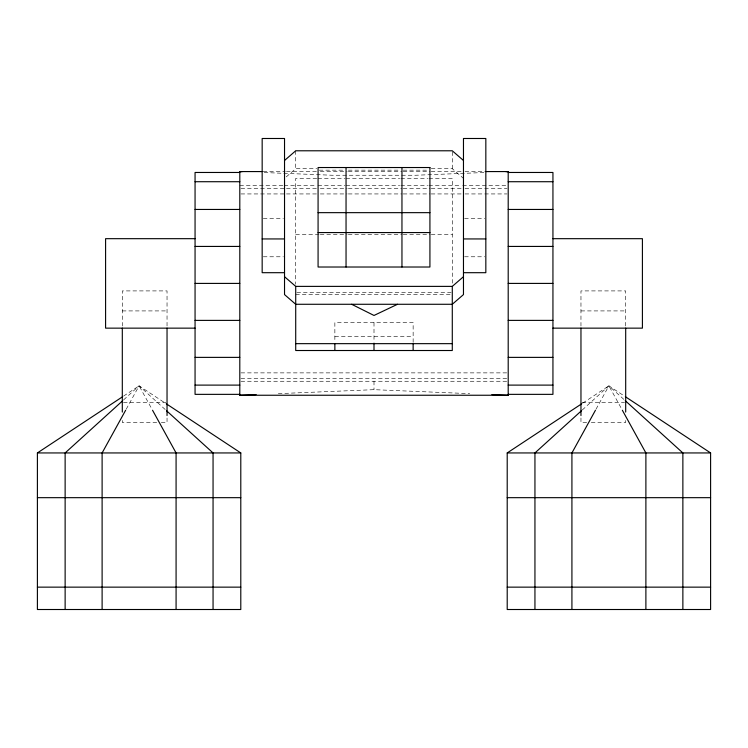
<?xml version="1.0" encoding="UTF-8"?>
<svg xmlns="http://www.w3.org/2000/svg" width="748" height="748" viewBox="0 0 748 748"><rect width="100%" height="100%" fill="white"/><g stroke="black" fill="none" stroke-linecap="round" stroke-linejoin="round"><path stroke-width="0.56" stroke-dasharray="3.74 2.81" d="M126.206 409.221L139.1 385.837L165.243 403.097M596.016 409.221L608.9 385.837L624.402 396.066M123.616 399.881L139.1 385.837L165.757 410.026M582.243 410.026L608.9 385.837L624.384 399.881M286.25 176.883L295.712 168.683L316.75 168.683M123.598 396.066L139.1 385.837L151.984 409.221M582.757 403.097L608.9 385.837L621.794 409.221M278.303 393.644L374 389.671L469.697 393.644M483.937 172.536L415.757 175.247L332.243 175.247L264.063 172.536M431.25 168.683L452.288 168.683L463.47 178.37M319.246 170.161L344.875 170.161M348.372 170.161L399.628 170.161M403.125 170.161L428.754 170.161M263.137 171.573L285.306 171.573M286.475 171.573L319.153 171.573M320.322 171.573L347.156 171.573M348.325 171.573L402.003 171.573M403.172 171.573L430.016 171.573M431.185 171.573L463.854 171.573M465.022 171.573L484.863 171.573M316.75 178.37L295.712 178.37L295.712 284.268M317.919 178.37L344.791 178.37M345.959 178.37L399.703 178.37M400.872 178.37L427.744 178.37M428.913 178.37L452.288 178.37L452.288 284.268M239.799 185.551L282.978 185.551M284.147 185.551L316.815 185.551M317.984 185.551L344.828 185.551M345.997 185.551L399.675 185.551M400.844 185.551L427.678 185.551M428.847 185.551L461.525 185.551M462.694 185.551L507.032 185.551M240.968 188.346L285.306 188.346M286.475 188.346L319.153 188.346M320.322 188.346L347.156 188.346M348.325 188.346L402.003 188.346M403.172 188.346L430.016 188.346M431.185 188.346L463.854 188.346M465.022 188.346L507.032 188.346M240.968 193.938L285.306 193.938M286.475 193.938L319.153 193.938M320.322 193.938L347.156 193.938M348.325 193.938L402.003 193.938M403.172 193.938L430.016 193.938M431.185 193.938L463.854 193.938M465.022 193.938L507.032 193.938M263.287 218.491L283.417 218.491M464.583 218.491L484.713 218.491M295.712 234.292L319.087 234.292M320.256 234.292L347.128 234.292M348.297 234.292L402.041 234.292M403.209 234.292L430.081 234.292M431.25 234.292L452.288 234.292M263.287 256.779L283.417 256.779M464.583 256.779L484.713 256.779M296.881 292.674L451.119 292.674M295.712 294.59L451.119 294.59M122.307 310.916L167.038 310.916M580.962 310.916L625.693 310.916M334.861 336.535L413.139 336.535M240.968 372.878L507.032 372.878M240.968 378.469L507.032 378.469M240.968 381.265L507.032 381.265M123.448 402.527L165.888 402.527M582.112 402.527L624.552 402.527M156.715 422.536L122.307 422.536L122.307 420.208M161.306 422.536L167.038 422.536L167.038 415.561M586.694 422.536L580.962 422.536L580.962 415.561M591.285 422.536L625.693 422.536L625.693 420.208M625.693 326.025L625.693 290.907L580.962 290.907L580.962 326.025M452.288 151.909L452.288 168.683M413.139 342.36L413.139 322.556L334.861 322.556L334.861 342.36M374 322.556L374 342.36M374 381.265L374 389.671M295.712 150.787L295.712 168.683M167.038 326.025L167.038 290.907L122.307 290.907L122.307 326.025"/><path stroke-width="1.12" d="M125.645 410.241L102.111 452.942L102.111 609.508M595.455 410.241L571.921 452.942L571.921 609.508M122.756 400.666L65.132 452.942L65.132 609.508M581.383 410.811L534.942 452.942L534.942 609.508M284.53 160.474L295.712 150.787L452.288 150.787L463.47 160.474M284.53 276.704L295.712 286.381L452.288 286.381L463.47 276.704M166.215 403.733L240.791 452.942L240.791 609.508L37.4 609.508L37.4 452.942L122.635 396.702M625.365 396.702L710.6 452.942L710.6 609.508L507.209 609.508L507.209 452.942L581.785 403.733M397.525 304.277L374 315.46L351.635 304.277M261.968 171.573L239.799 171.573L239.799 395.243L256.134 394.57M505.891 171.666L508.201 171.573L508.201 395.243L239.799 395.243M486.032 171.573L508.201 171.573M239.799 172.47L195.06 172.47L195.06 394.355L239.799 394.355M508.201 172.47L552.94 172.47L552.94 394.355L508.201 394.355M195.06 181.717L239.799 181.717M508.201 181.717L552.94 181.717M195.06 209.449L239.799 209.449M508.201 209.449L552.94 209.449M318.078 212.656L429.922 212.656M318.078 232.572L429.922 232.572M195.06 238.677L105.59 238.677L105.59 328.148L195.06 328.148M552.94 238.677L642.41 238.677L642.41 328.148L552.94 328.148M262.165 238.939L284.53 238.939M463.47 238.939L485.835 238.939M195.06 246.429L239.799 246.429M508.201 246.429L552.94 246.429M284.53 272.693L262.165 272.693L262.165 138.492L284.53 138.492L284.53 294.59L295.712 304.277L452.288 304.277L463.47 294.59L463.47 138.492L485.835 138.492L485.835 272.693L463.47 272.693M195.06 283.408L239.799 283.408M508.201 283.408L552.94 283.408M195.06 320.387L239.799 320.387M508.201 320.387L552.94 320.387M295.712 343.659L452.288 343.659M195.06 357.376L239.799 357.376M508.201 357.376L552.94 357.376M195.06 385.108L239.799 385.108M508.201 385.108L552.94 385.108M37.4 452.942L240.791 452.942M507.209 452.942L710.6 452.942M37.4 497.672L240.791 497.672M507.209 497.672L710.6 497.672M37.4 587.143L240.791 587.143M507.209 587.143L710.6 587.143M239.799 171.573L242.109 171.666M491.866 394.57L508.201 395.243M625.244 400.666L682.868 452.942L682.868 609.508M166.617 410.811L213.058 452.942L213.058 609.508M622.355 410.241L645.889 452.942L645.889 609.508M152.545 410.241L176.079 452.942L176.079 609.508M625.693 328.12L625.693 412.073M580.962 328.12L580.962 415.561M452.288 286.381L452.288 350.513L295.712 350.513L295.712 286.381M413.139 343.519L413.139 350.513M401.957 167.533L401.957 267.017M374 343.519L374 350.513M346.044 167.533L346.044 267.017M334.861 343.519L334.861 350.513M167.038 328.12L167.038 415.561M122.307 328.12L122.307 412.073M429.922 167.533L318.078 167.533L318.078 267.017L429.922 267.017L429.922 167.533"/></g></svg>
